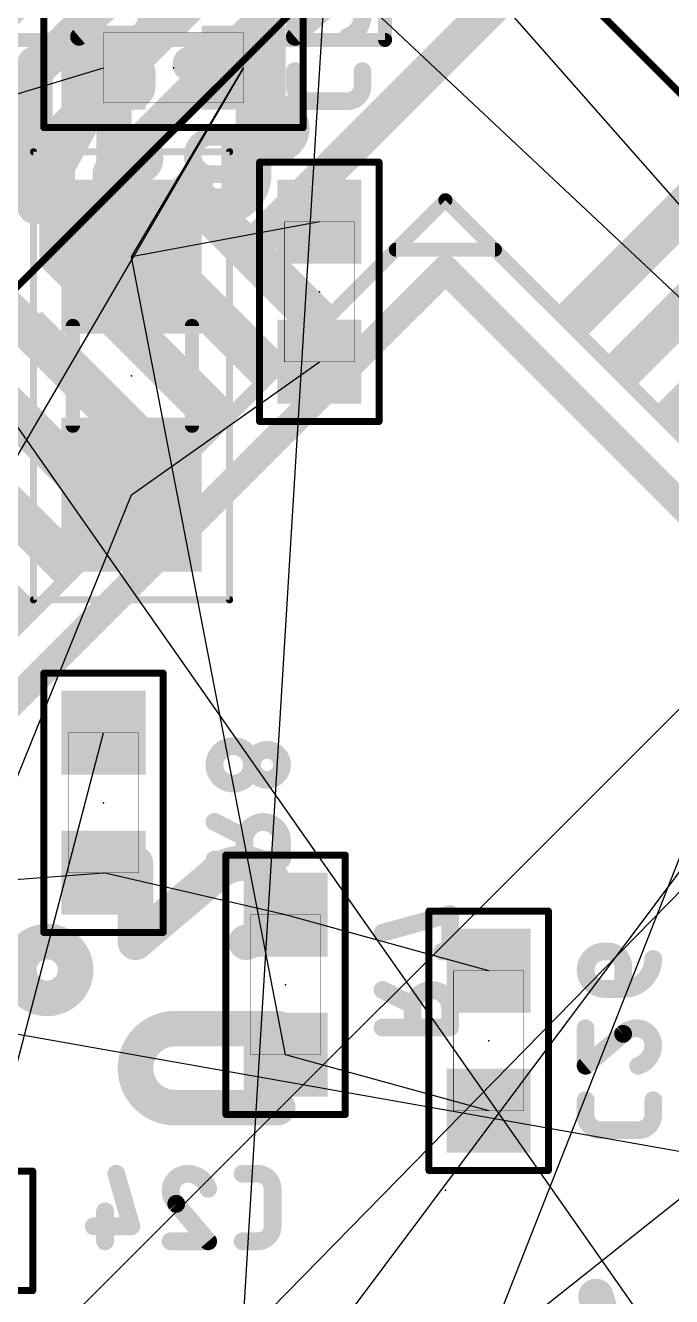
# Model space of a CAD drawing. Extents: x -4.1 to 63.7, y 0.3 to 51.7.
# Drawn here: x 16.09 to 20.71, y 12.07 to 21.15 of the extents above; entities that cross this region are included whole.
import ezdxf

# ---------------------------------------------------------------- set-up
doc = ezdxf.new("R2010")
doc.units = 0
for name, color, linetype in [('1', 12, 'CONTINUOUS'), ('16', 132, 'CONTINUOUS'), ('19', 6, 'CONTINUOUS'), ('21', 253, 'CONTINUOUS'), ('22', 253, 'CONTINUOUS'), ('23', 53, 'CONTINUOUS'), ('24', 53, 'CONTINUOUS'), ('25', 253, 'CONTINUOUS'), ('26', 253, 'CONTINUOUS'), ('40', 132, 'CONTINUOUS'), ('51', 253, 'CONTINUOUS'), ('52', 253, 'CONTINUOUS')]:
    doc.layers.add(name, color=color, linetype=linetype)

# ---------------------------------------------------------------- blocks, each defined once
blk = doc.blocks.new('RECT')
blk.add_solid([(-0.5, -0.5), (0.5, -0.5), (-0.5, 0.5), (0.5, 0.5)])

msp = doc.modelspace()

# ---------------------------------------------------------------- linework, layer by layer
at = {"layer": '1', "const_width": 0.254}
for points in [[(18.343, 23.643), (15.557, 20.857)], [(15.938, 20.6), (18.6, 23.262)], [(16.319, 20.3578), (18.8422, 22.881)], [(19.1, 22.5), (16.7, 20.1)], [(17.6852, 19.5424), (20.0428, 21.9)], [(16.319, 20.3578), (16.319, 19.4944)], [(16.7, 20.1), (16.7, 19.8205)], [(17.3316, 19.1888), (16.7, 19.8205)], [(16.9781, 18.8353), (16.319, 19.4944)], [(16.6245, 18.4817), (15.938, 19.1682)], [(15.557, 18.8421), (16.271, 18.1282)]]:
    msp.add_lwpolyline(points, dxfattribs=at)
at = {"layer": '1', "const_width": 0.127}
for points in [[(16.3825, 20.3578, 1), (16.2555, 20.3578)], [(16.2741, 20.4027, 1), (16.3639, 20.3129)], [(16.7635, 20.1, 1), (16.6365, 20.1)], [(16.6551, 20.1449, 1), (16.7449, 20.0551)], [(16.7449, 19.8654, 1), (16.6551, 19.7756)], [(16.6365, 19.8205, 1), (16.7635, 19.8205)], [(16.3639, 19.5393, 1), (16.2741, 19.4495)], [(17.6403, 19.5873, 1), (17.7301, 19.4975)], [(16.2555, 19.4944, 1), (16.3825, 19.4944)], [(17.2867, 19.1439, 1), (17.3765, 19.2337)], [(16.9332, 18.7904, 1), (17.023, 18.8802)], [(16.5796, 18.4368, 1), (16.6694, 18.5266)], [(16.2261, 18.0833, 1), (16.3159, 18.1731)]]:
    msp.add_lwpolyline(points, format="xyb", dxfattribs=at)
at = {"layer": '19'}
for p, q in [((9.6, 32.554), (25.0928, 14.9462)), ((18.7, 29.2), (17.173, 4.1)), ((16.205, 9.013), (31, 28.8)), ((17.6605, 22.124), (21.9109, 18.1282)), ((17.65, 20.85), (12.22, 11.55)), ((12.565, 19.613), (16.65, 20.85)), ((16.85, 19.5), (17.65, 20.85)), ((18.191, 19.75), (16.85, 19.5)), ((14.935, 9.013), (25.4, 19.7)), ((23.575, 7.53), (15.105, 19.613)), ((17.95, 13.8), (16.85, 19.5)), ((16.85, 17.8), (18.191, 18.75)), ((17.3316, 6.4779), (21.9109, 18.1282)), ((14.719, 12.542), (16.85, 17.8)), ((14.1497, 9.6599), (22.2644, 17.7746)), ((15.719, 12.542), (16.65, 16.1)), ((12.4796, 6.185), (24.3857, 15.6533)), ((12.565, 14.787), (16.65, 15.1)), ((17.95, 14.8), (16.65, 15.1)), ((23.575, 12.61), (11.295, 14.787)), ((19.4, 14.4), (17.95, 14.8)), ((19.4, 13.4), (17.95, 13.8))]:
    msp.add_line(p, q, dxfattribs=at)
at = {"layer": '21', "const_width": 0.2}
for points in [[(12.5148, 12.8333), (19.0909, 19.4094)], [(19.0909, 19.4094), (25.667, 12.8333)]]:
    msp.add_lwpolyline(points, dxfattribs=at)
at = {"layer": '21', "const_width": 0.1}
for points in [[(19.1263, 19.4448, 1), (19.0556, 19.3741)], [(19.1263, 19.3741, 1), (19.0556, 19.4448)]]:
    msp.add_lwpolyline(points, format="xyb", dxfattribs=at)
at = {"layer": '22', "const_width": 0.4064}
msp.add_lwpolyline([(16.248, 14.279, 1), (16.248, 14.533, 1), (16.248, 14.279)], format="xyb", dxfattribs=at)
at = {"layer": '23'}
msp.add_point((19.0909, 12.8333), dxfattribs=at)
at = {"layer": '24'}
for p in [(17.15, 20.85), (18.191, 19.25), (16.85, 18.65), (16.65, 15.6), (17.95, 14.3), (19.4, 13.9)]:
    msp.add_point(p, dxfattribs=at)
at = {"layer": '25', "const_width": 0.25}
msp.add_lwpolyline([(17.8712, 20.2921, 1), (17.8712, 20.5421, 1), (17.8712, 20.2921)], format="xyb", dxfattribs=at)
at = {"layer": '26'}
for points, const_width in [([(16.4755, 21.0717), (16.4755, 21.3398)], 0.127), ([(16.7436, 21.2996), (16.4755, 21.0717)], 0.127), ([(18.0165, 21.0717), (18.0165, 21.3398)], 0.127), ([(18.2846, 21.2996), (18.0165, 21.0717)], 0.127), ([(16.7251, 20.877), (16.1606, 19.861)], 0.254), ([(16.1606, 19.861), (16.1606, 20.877)], 0.254), ([(16.7251, 19.861), (16.7251, 20.877)], 0.254), ([(17.4957, 20.877), (17.2699, 20.877)], 0.254), ([(16.4755, 20.8261), (16.4755, 20.7188)], 0.127), ([(16.9581, 20.7188), (16.9581, 20.8261)], 0.127), ([(18.0165, 20.8261), (18.0165, 20.7188)], 0.127), ([(18.4991, 20.7188), (18.4991, 20.8261)], 0.127), ([(17.7215, 20.0868), (17.7215, 20.6512)], 0.254), ([(16.5827, 20.6116), (16.8509, 20.6116)], 0.127), ([(18.1237, 20.6116), (18.3919, 20.6116)], 0.127), ([(17.5552, 20.3581), (17.4211, 20.3581)], 0.127), ([(17.5552, 19.8755), (17.5552, 20.3581)], 0.127), ([(16.7448, 20.224), (16.7448, 20.09)], 0.127), ([(17.0129, 20.1972), (17.0129, 20.224)], 0.127), ([(16.7448, 20.09), (16.9057, 20.09)], 0.127), ([(17.2871, 19.8755), (17.3943, 20.09)], 0.127), ([(17.4211, 20.09), (17.5552, 20.09)], 0.127), ([(17.2699, 19.861), (17.4957, 19.861)], 0.254), ([(17.4419, 15.4629), (17.6564, 15.3557)], 0.127), ([(17.6564, 15.3289), (17.6564, 15.1948)], 0.127), ([(17.9245, 15.1948), (17.9245, 15.3289)], 0.127), ([(16.878, 14.6033), (16.878, 15.1678)], 0.254), ([(17.4419, 15.1948), (17.9245, 15.1948)], 0.127), ([(17.4424, 15.0831), (16.878, 14.6033)], 0.254), ([(19.1245, 14.8052), (18.6419, 14.6711)], 0.127), ([(19.1245, 14.5371), (19.1245, 14.8052)], 0.127), ([(19.0709, 14.5371), (19.1245, 14.5371)], 0.127), ([(20.2528, 14.5384), (20.226, 14.5384)], 0.127), ([(20.36, 14.2703), (20.36, 14.4312)], 0.127), ([(18.6419, 14.2629), (18.8564, 14.1557)], 0.127), ([(20.226, 14.2703), (20.36, 14.2703)], 0.127), ([(18.8564, 14.1289), (18.8564, 13.9948)], 0.127), ([(19.1245, 13.9948), (19.1245, 14.1289)], 0.127), ([(17.1602, 13.9867), (17.894, 13.9867)], 0.254), ([(18.6419, 13.9948), (19.1245, 13.9948)], 0.127), ([(20.0919, 13.7217), (20.0919, 13.9898)], 0.127), ([(20.36, 13.9496), (20.0919, 13.7217)], 0.127), ([(17.894, 13.4222), (17.1602, 13.4222)], 0.254), ([(20.0919, 13.4761), (20.0919, 13.3688)], 0.127), ([(20.5745, 13.3688), (20.5745, 13.4761)], 0.127), ([(20.1991, 13.2616), (20.4673, 13.2616)], 0.127), ([(16.7415, 12.9501), (16.8487, 12.5747)], 0.127), ([(17.7502, 12.9501), (17.6429, 12.9501)], 0.127), ([(17.8574, 12.5747), (17.8574, 12.8429)], 0.127), ([(16.661, 12.682), (16.661, 12.4675)], 0.127), ([(17.1694, 12.7356), (17.3973, 12.4675)], 0.127), ([(16.8487, 12.5747), (16.5806, 12.5747)], 0.127), ([(17.3973, 12.4675), (17.1292, 12.4675)], 0.127), ([(17.6429, 12.4675), (17.7502, 12.4675)], 0.127), ([(20.1659, 12.073), (20.3917, 11.2828)], 0.254)]:
    msp.add_lwpolyline(points, dxfattribs=dict(at, const_width=const_width))
for points, const_width in [([(16.8509, 21.0717, 0.3252), (16.9581, 21.2191)], 0.127), ([(18.3919, 21.0717, 0.3252), (18.4991, 21.2191)], 0.127), ([(16.4549, 21.0959, 1), (16.4961, 21.0475)], 0.0635), ([(16.4438, 21.0717, 1), (16.5072, 21.0717)], 0.0635), ([(16.8411, 21.1019, 1), (16.8606, 21.0415)], 0.0635), ([(17.9959, 21.0959, 1), (18.0371, 21.0475)], 0.0635), ([(17.9848, 21.0717, 1), (18.0482, 21.0717)], 0.0635), ([(18.3821, 21.1019, 1), (18.4016, 21.0415)], 0.0635), ([(16.2241, 20.877, 1), (16.0971, 20.877)], 0.127), ([(16.7886, 20.877, 1), (16.6616, 20.877)], 0.127), ([(16.7806, 20.8462, 1), (16.6696, 20.9078)], 0.127), ([(17.2699, 20.9405, 1), (17.2699, 20.8135)], 0.127), ([(17.7215, 20.6512, 0.4142), (17.4957, 20.877)], 0.254), ([(17.4957, 20.9405, 1), (17.4957, 20.8135)], 0.127), ([(17.4957, 20.8135, 1), (17.4957, 20.9405)], 0.127), ([(16.5072, 20.8261, 1), (16.4438, 20.8261)], 0.0635), ([(16.9899, 20.8261, 1), (16.9264, 20.8261)], 0.0635), ([(18.0482, 20.8261, 1), (17.9848, 20.8261)], 0.0635), ([(18.5309, 20.8261, 1), (18.4674, 20.8261)], 0.0635), ([(16.4755, 20.7188, 0.4142), (16.5827, 20.6116)], 0.127), ([(16.5072, 20.7188, 1), (16.4438, 20.7188)], 0.0635), ([(16.4438, 20.7188, 1), (16.5072, 20.7188)], 0.0635), ([(16.8509, 20.6116, 0.4142), (16.9581, 20.7188)], 0.127), ([(16.9898, 20.7188, 1), (16.9264, 20.7188)], 0.0635), ([(16.9264, 20.7188, 1), (16.9899, 20.7188)], 0.0635), ([(17.785, 20.6512, 1), (17.658, 20.6512)], 0.127), ([(17.658, 20.6512, 1), (17.785, 20.6512)], 0.127), ([(18.0165, 20.7188, 0.4142), (18.1237, 20.6116)], 0.127), ([(18.0482, 20.7188, 1), (17.9848, 20.7188)], 0.0635), ([(17.9848, 20.7188, 1), (18.0482, 20.7188)], 0.0635), ([(18.3919, 20.6116, 0.4142), (18.4991, 20.7188)], 0.127), ([(18.5308, 20.7188, 1), (18.4674, 20.7188)], 0.0635), ([(18.4674, 20.7188, 1), (18.5309, 20.7188)], 0.0635), ([(16.5827, 20.6433, 1), (16.5827, 20.5798)], 0.0635), ([(16.5827, 20.5798, 1), (16.5827, 20.6433)], 0.0635), ([(16.8509, 20.6433, 1), (16.8509, 20.5798)], 0.0635), ([(16.8509, 20.5798, 1), (16.8509, 20.6433)], 0.0635), ([(18.1237, 20.6433, 1), (18.1237, 20.5798)], 0.0635), ([(18.1237, 20.5798, 1), (18.1237, 20.6433)], 0.0635), ([(18.3919, 20.6433, 1), (18.3919, 20.5798)], 0.0635), ([(18.3919, 20.5798, 1), (18.3919, 20.6433)], 0.0635), ([(17.0129, 20.224, 1), (16.7448, 20.224)], 0.127), ([(17.4211, 20.3581, 1), (17.4211, 20.09)], 0.127), ([(17.4211, 20.3898, 1), (17.4211, 20.3264)], 0.0635), ([(17.4211, 20.3264, 1), (17.4211, 20.3898)], 0.0635), ([(17.5869, 20.3581, 1), (17.5234, 20.3581)], 0.0635), ([(17.5552, 20.3264, 1), (17.5552, 20.3898)], 0.0635), ([(16.7766, 20.224, 1), (16.7131, 20.224)], 0.0635), ([(16.7131, 20.224, 1), (16.7766, 20.224)], 0.0635), ([(16.9057, 20.09, 0.4142), (17.0129, 20.1972)], 0.127), ([(17.0447, 20.224, 1), (16.9812, 20.224)], 0.0635), ([(17.0447, 20.1972, 1), (16.9812, 20.1972)], 0.0635), ([(16.9812, 20.224, 1), (17.0447, 20.224)], 0.0635), ([(16.9812, 20.1972, 1), (17.0447, 20.1972)], 0.0635), ([(17.4957, 19.861, 0.4142), (17.7215, 20.0868)], 0.254), ([(17.785, 20.0868, 1), (17.658, 20.0868)], 0.127), ([(16.7448, 20.1217, 1), (16.7448, 20.0582)], 0.0635), ([(16.7448, 20.09, 0.4142), (16.9593, 19.8755)], 0.127), ([(16.7766, 20.09, 1), (16.7131, 20.09)], 0.0635), ([(16.7131, 20.09, 1), (16.7766, 20.09)], 0.0635), ([(16.9057, 20.1217, 1), (16.9057, 20.0582)], 0.0635), ([(16.9057, 20.0582, 1), (16.9057, 20.1217)], 0.0635), ([(17.4227, 20.0758, 1), (17.3659, 20.1042)], 0.0635), ([(17.4211, 20.1217, 1), (17.4211, 20.0582)], 0.0635), ([(17.4211, 20.0582, 1), (17.4211, 20.1217)], 0.0635), ([(17.5552, 20.0582, 1), (17.5552, 20.1217)], 0.0635), ([(17.658, 20.0868, 1), (17.785, 20.0868)], 0.127), ([(17.2699, 19.9245, 1), (17.2699, 19.7975)], 0.127), ([(17.4957, 19.9245, 1), (17.4957, 19.7975)], 0.127), ([(17.4957, 19.7975, 1), (17.4957, 19.9245)], 0.127), ([(16.1051, 19.8918, 1), (16.2161, 19.8302)], 0.127), ([(16.0971, 19.861, 1), (16.2241, 19.861)], 0.127), ([(16.6616, 19.861, 1), (16.7886, 19.861)], 0.127), ([(16.9593, 19.8438, 1), (16.9593, 19.9073)], 0.0635), ([(17.2587, 19.8897, 1), (17.3155, 19.8613)], 0.0635), ([(17.5234, 19.8755, 1), (17.5869, 19.8755)], 0.0635), ([(17.576, 16.0052, 1), (17.576, 15.7371)], 0.127), ([(17.576, 15.7371, 1), (17.576, 16.0052)], 0.127), ([(17.576, 16.0369, 1), (17.576, 15.9734)], 0.0635), ([(17.576, 15.9734, 1), (17.576, 16.0369)], 0.0635), ([(17.8173, 15.9784, 1), (17.8173, 15.7639)], 0.127), ([(17.8173, 15.7639, 1), (17.8173, 15.9784)], 0.127), ([(17.8173, 16.0101, 1), (17.8173, 15.9466)], 0.0635), ([(17.8173, 15.9466, 1), (17.8173, 16.0101)], 0.0635), ([(17.576, 15.7688, 1), (17.576, 15.7053)], 0.0635), ([(17.576, 15.7053, 1), (17.576, 15.7688)], 0.0635), ([(17.8173, 15.7956, 1), (17.8173, 15.7321)], 0.0635), ([(17.8173, 15.7321, 1), (17.8173, 15.7956)], 0.0635), ([(17.4561, 15.4913, 1), (17.4277, 15.4345)], 0.0635), ([(17.9245, 15.3289, 1), (17.6564, 15.3289)], 0.127), ([(17.6881, 15.3289, 1), (17.6246, 15.3289)], 0.0635), ([(17.6246, 15.3289, 1), (17.6881, 15.3289)], 0.0635), ([(17.6422, 15.3273, 1), (17.6706, 15.3841)], 0.0635), ([(17.9563, 15.3289, 1), (17.8928, 15.3289)], 0.0635), ([(17.8928, 15.3289, 1), (17.9563, 15.3289)], 0.0635), ([(16.9415, 15.1678, 1), (16.8145, 15.1678)], 0.127), ([(17.64, 15.1678, 0.2053), (17.4424, 15.0831)], 0.254), ([(17.4419, 15.2266, 1), (17.4419, 15.1631)], 0.0635), ([(17.894, 14.9138, 0.4142), (17.64, 15.1678)], 0.254), ([(17.64, 15.2313, 1), (17.64, 15.1043)], 0.127), ([(17.64, 15.1043, 1), (17.64, 15.2313)], 0.127), ([(17.9245, 15.1631, 1), (17.9245, 15.2266)], 0.0635), ([(17.3965, 15.1269, 1), (17.4884, 15.0393)], 0.127), ([(17.4836, 15.0347, 1), (17.4013, 15.1315)], 0.127), ([(17.6246, 15.1948, 1), (17.6881, 15.1948)], 0.0635), ([(17.8928, 15.1948, 1), (17.9563, 15.1948)], 0.0635), ([(17.6682, 14.6033, 0.3252), (17.894, 14.9138)], 0.254), ([(17.9575, 14.9138, 1), (17.8305, 14.9138)], 0.127), ([(17.8305, 14.9138, 1), (17.9575, 14.9138)], 0.127), ([(19.1563, 14.8052, 1), (19.0928, 14.8052)], 0.0635), ([(19.133, 14.7746, 1), (19.116, 14.8358)], 0.0635), ([(16.8369, 14.6517, 1), (16.9191, 14.5549)], 0.127), ([(17.6487, 14.6637, 1), (17.6878, 14.5429)], 0.127), ([(18.6334, 14.7017, 1), (18.6504, 14.6405)], 0.0635), ([(16.8145, 14.6033, 1), (16.9415, 14.6033)], 0.127), ([(19.0709, 14.5688, 1), (19.0709, 14.5053)], 0.0635), ([(19.0928, 14.5371, 1), (19.1563, 14.5371)], 0.0635), ([(19.1245, 14.5053, 1), (19.1245, 14.5688)], 0.0635), ([(20.226, 14.5384, 1), (20.226, 14.2703)], 0.127), ([(20.226, 14.5702, 1), (20.226, 14.5067)], 0.0635), ([(20.2528, 14.5702, 1), (20.2528, 14.5067)], 0.0635), ([(20.36, 14.4312, 0.4142), (20.2528, 14.5384)], 0.127), ([(20.226, 14.5067, 1), (20.226, 14.5702)], 0.0635), ([(20.2528, 14.5067, 1), (20.2528, 14.5702)], 0.0635), ([(20.36, 14.2703, 0.4142), (20.5745, 14.4848)], 0.127), ([(20.6062, 14.4848, 1), (20.5428, 14.4848)], 0.0635), ([(20.3918, 14.4312, 1), (20.3283, 14.4312)], 0.0635), ([(20.3283, 14.4312, 1), (20.3918, 14.4312)], 0.0635), ([(18.6561, 14.2913, 1), (18.6277, 14.2345)], 0.0635), ([(19.1245, 14.1289, 1), (18.8564, 14.1289)], 0.127), ([(20.226, 14.302, 1), (20.226, 14.2385)], 0.0635), ([(20.226, 14.2385, 1), (20.226, 14.302)], 0.0635), ([(20.36, 14.302, 1), (20.36, 14.2385)], 0.0635), ([(20.3283, 14.2703, 1), (20.3918, 14.2703)], 0.0635), ([(20.36, 14.2385, 1), (20.36, 14.302)], 0.0635), ([(18.8881, 14.1289, 1), (18.8246, 14.1289)], 0.0635), ([(18.8422, 14.1273, 1), (18.8706, 14.1841)], 0.0635), ([(19.1563, 14.1289, 1), (19.0928, 14.1289)], 0.0635), ([(17.1602, 13.9867, 1), (17.1602, 13.4222)], 0.254), ([(17.1602, 14.0502, 1), (17.1602, 13.9232)], 0.127), ([(17.1602, 13.9232, 1), (17.1602, 14.0502)], 0.127), ([(17.894, 13.9232, 1), (17.894, 14.0502)], 0.127), ([(18.8246, 14.1289, 1), (18.8881, 14.1289)], 0.0635), ([(19.0928, 14.1289, 1), (19.1563, 14.1289)], 0.0635), ([(18.6419, 14.0266, 1), (18.6419, 13.9631)], 0.0635), ([(18.8246, 13.9948, 1), (18.8881, 13.9948)], 0.0635), ([(19.0928, 13.9948, 1), (19.1563, 13.9948)], 0.0635), ([(19.1245, 13.9631, 1), (19.1245, 14.0266)], 0.0635), ([(20.1237, 13.9898, 1), (20.0602, 13.9898)], 0.0635), ([(20.4538, 13.9898, 0.2053), (20.36, 13.9496)], 0.127), ([(20.337, 13.9715, 1), (20.383, 13.9277)], 0.0635), ([(20.3806, 13.9254, 1), (20.3394, 13.9737)], 0.0635), ([(20.5745, 13.8691, 0.4142), (20.4538, 13.9898)], 0.127), ([(20.4538, 14.0215, 1), (20.4538, 13.958)], 0.0635), ([(20.4538, 13.958, 1), (20.4538, 14.0215)], 0.0635), ([(20.4673, 13.7217, 0.3252), (20.5745, 13.8691)], 0.127), ([(20.6062, 13.8691, 1), (20.5428, 13.8691)], 0.0635), ([(20.5428, 13.8691, 1), (20.6062, 13.8691)], 0.0635), ([(20.0713, 13.7459, 1), (20.1125, 13.6975)], 0.0635), ([(20.0602, 13.7217, 1), (20.1237, 13.7217)], 0.0635), ([(20.4575, 13.7519, 1), (20.477, 13.6915)], 0.0635), ([(17.1602, 13.4857, 1), (17.1602, 13.3587)], 0.127), ([(17.1602, 13.3587, 1), (17.1602, 13.4857)], 0.127), ([(17.894, 13.3587, 1), (17.894, 13.4857)], 0.127), ([(20.1237, 13.4761, 1), (20.0602, 13.4761)], 0.0635), ([(20.6062, 13.4761, 1), (20.5428, 13.4761)], 0.0635), ([(20.0919, 13.3688, 0.4142), (20.1991, 13.2616)], 0.127), ([(20.1237, 13.3688, 1), (20.0602, 13.3688)], 0.0635), ([(20.0602, 13.3688, 1), (20.1237, 13.3688)], 0.0635), ([(20.4673, 13.2616, 0.4142), (20.5745, 13.3688)], 0.127), ([(20.6062, 13.3688, 1), (20.5428, 13.3688)], 0.0635), ([(20.5428, 13.3688, 1), (20.6062, 13.3688)], 0.0635), ([(20.1991, 13.2933, 1), (20.1991, 13.2298)], 0.0635), ([(20.1991, 13.2298, 1), (20.1991, 13.2933)], 0.0635), ([(20.4673, 13.2933, 1), (20.4673, 13.2298)], 0.0635), ([(20.4673, 13.2298, 1), (20.4673, 13.2933)], 0.0635), ([(16.772, 12.9588, 1), (16.7109, 12.9414)], 0.0635), ([(17.2499, 12.9501, 0.4142), (17.1292, 12.8294)], 0.127), ([(17.3973, 12.8429, 0.3252), (17.2499, 12.9501)], 0.127), ([(17.2499, 12.9818, 1), (17.2499, 12.9184)], 0.0635), ([(17.2499, 12.9184, 1), (17.2499, 12.9818)], 0.0635), ([(17.6429, 12.9819, 1), (17.6429, 12.9184)], 0.0635), ([(17.8574, 12.8429, 0.4142), (17.7502, 12.9501)], 0.127), ([(17.7502, 12.9818, 1), (17.7502, 12.9183)], 0.0635), ([(17.7502, 12.9184, 1), (17.7502, 12.9819)], 0.0635), ([(17.8892, 12.8429, 1), (17.8257, 12.8429)], 0.0635), ([(17.1292, 12.8294, 0.2053), (17.1694, 12.7356)], 0.127), ([(17.161, 12.8294, 1), (17.0975, 12.8294)], 0.0635), ([(17.0975, 12.8294, 1), (17.161, 12.8294)], 0.0635), ([(17.3671, 12.8331, 1), (17.4275, 12.8526)], 0.0635), ([(17.8257, 12.8429, 1), (17.8892, 12.8429)], 0.0635), ([(16.6928, 12.682, 1), (16.6293, 12.682)], 0.0635), ([(17.1936, 12.7562, 1), (17.1453, 12.715)], 0.0635), ([(17.1475, 12.7126, 1), (17.1913, 12.7586)], 0.0635), ([(16.5806, 12.6065, 1), (16.5806, 12.543)], 0.0635), ([(16.8487, 12.543, 1), (16.8487, 12.6065)], 0.0635), ([(17.7502, 12.4675, 0.4142), (17.8574, 12.5747)], 0.127), ([(17.8892, 12.5747, 1), (17.8257, 12.5747)], 0.0635), ([(16.8182, 12.566, 1), (16.8792, 12.5835)], 0.0635), ([(17.1292, 12.4993, 1), (17.1292, 12.4358)], 0.0635), ([(17.3973, 12.4358, 1), (17.3973, 12.4993)], 0.0635), ([(17.6429, 12.4993, 1), (17.6429, 12.4358)], 0.0635), ([(17.7502, 12.4993, 1), (17.7502, 12.4358)], 0.0635), ([(17.7502, 12.4358, 1), (17.7502, 12.4993)], 0.0635), ([(17.8257, 12.5747, 1), (17.8892, 12.5747)], 0.0635), ([(16.6293, 12.4675, 1), (16.6928, 12.4675)], 0.0635), ([(17.3731, 12.4469, 1), (17.4215, 12.4881)], 0.0635), ([(20.227, 12.0904, 1), (20.1048, 12.0556)], 0.127)]:
    msp.add_lwpolyline(points, format="xyb", dxfattribs=dict(at, const_width=const_width))
at = {"layer": '40'}
for points, const_width in [([(16.2238, 20.4238), (16.2238, 21.2762)], 0.05), ([(18.0762, 21.2762), (18.0762, 20.4238)], 0.05), ([(18.0762, 20.4238), (16.2238, 20.4238)], 0.05), ([(17.55, 20.25), (16.15, 20.25)], 0.0508), ([(16.15, 20.25), (16.15, 17.05)], 0.0508), ([(17.55, 17.05), (17.55, 20.25)], 0.0508), ([(17.7648, 18.3238), (17.7648, 20.1762)], 0.05), ([(17.7648, 20.1762), (18.6172, 20.1762)], 0.05), ([(18.6172, 20.1762), (18.6172, 18.3238)], 0.05), ([(18.6172, 18.3238), (17.7648, 18.3238)], 0.05), ([(16.15, 17.05), (17.55, 17.05)], 0.0508), ([(16.2238, 14.6738), (16.2238, 16.5262)], 0.05), ([(16.2238, 16.5262), (17.0762, 16.5262)], 0.05), ([(17.0762, 16.5262), (17.0762, 14.6738)], 0.05), ([(17.5238, 13.3738), (17.5238, 15.2262)], 0.05), ([(17.5238, 15.2262), (18.3762, 15.2262)], 0.05), ([(18.3762, 15.2262), (18.3762, 13.3738)], 0.05), ([(18.9738, 12.9738), (18.9738, 14.8262)], 0.05), ([(18.9738, 14.8262), (19.8262, 14.8262)], 0.05), ([(19.8262, 14.8262), (19.8262, 12.9738)], 0.05), ([(17.0762, 14.6738), (16.2238, 14.6738)], 0.05), ([(18.3762, 13.3738), (17.5238, 13.3738)], 0.05), ([(14.2928, 12.9682), (16.1452, 12.9682)], 0.05), ([(16.1452, 12.9682), (16.1452, 12.1158)], 0.05), ([(19.8262, 12.9738), (18.9738, 12.9738)], 0.05), ([(16.1452, 12.1158), (14.2928, 12.1158)], 0.05)]:
    msp.add_lwpolyline(points, dxfattribs=dict(at, const_width=const_width))
for points, const_width in [([(16.2238, 20.4363, 1), (16.2238, 20.4113)], 0.025), ([(16.2113, 20.4238, 1), (16.2363, 20.4238)], 0.025), ([(18.0637, 20.4238, 1), (18.0887, 20.4238)], 0.025), ([(18.0762, 20.4113, 1), (18.0762, 20.4363)], 0.025), ([(16.15, 20.2627, 1), (16.15, 20.2373)], 0.0254), ([(16.1627, 20.25, 1), (16.1373, 20.25)], 0.0254), ([(17.5627, 20.25, 1), (17.5373, 20.25)], 0.0254), ([(17.55, 20.2373, 1), (17.55, 20.2627)], 0.0254), ([(17.7773, 20.1762, 1), (17.7523, 20.1762)], 0.025), ([(17.7648, 20.1887, 1), (17.7648, 20.1637)], 0.025), ([(18.6297, 20.1762, 1), (18.6047, 20.1762)], 0.025), ([(18.6172, 20.1637, 1), (18.6172, 20.1887)], 0.025), ([(17.7648, 18.3363, 1), (17.7648, 18.3113)], 0.025), ([(18.6172, 18.3113, 1), (18.6172, 18.3363)], 0.025), ([(17.7523, 18.3238, 1), (17.7773, 18.3238)], 0.025), ([(18.6047, 18.3238, 1), (18.6297, 18.3238)], 0.025), ([(16.15, 17.0627, 1), (16.15, 17.0373)], 0.0254), ([(17.55, 17.0373, 1), (17.55, 17.0627)], 0.0254), ([(16.1373, 17.05, 1), (16.1627, 17.05)], 0.0254), ([(17.5373, 17.05, 1), (17.5627, 17.05)], 0.0254), ([(16.2363, 16.5262, 1), (16.2113, 16.5262)], 0.025), ([(16.2238, 16.5387, 1), (16.2238, 16.5137)], 0.025), ([(17.0887, 16.5262, 1), (17.0637, 16.5262)], 0.025), ([(17.0762, 16.5137, 1), (17.0762, 16.5387)], 0.025), ([(17.5363, 15.2262, 1), (17.5113, 15.2262)], 0.025), ([(17.5238, 15.2387, 1), (17.5238, 15.2137)], 0.025), ([(18.3887, 15.2262, 1), (18.3637, 15.2262)], 0.025), ([(18.3762, 15.2137, 1), (18.3762, 15.2387)], 0.025), ([(18.9863, 14.8262, 1), (18.9613, 14.8262)], 0.025), ([(18.9738, 14.8387, 1), (18.9738, 14.8137)], 0.025), ([(19.8387, 14.8262, 1), (19.8137, 14.8262)], 0.025), ([(19.8262, 14.8137, 1), (19.8262, 14.8387)], 0.025), ([(16.2238, 14.6863, 1), (16.2238, 14.6613)], 0.025), ([(16.2113, 14.6738, 1), (16.2363, 14.6738)], 0.025), ([(17.0637, 14.6738, 1), (17.0887, 14.6738)], 0.025), ([(17.0762, 14.6613, 1), (17.0762, 14.6863)], 0.025), ([(17.5238, 13.3863, 1), (17.5238, 13.3613)], 0.025), ([(17.5113, 13.3738, 1), (17.5363, 13.3738)], 0.025), ([(18.3637, 13.3738, 1), (18.3887, 13.3738)], 0.025), ([(18.3762, 13.3613, 1), (18.3762, 13.3863)], 0.025), ([(16.1577, 12.9682, 1), (16.1327, 12.9682)], 0.025), ([(16.1452, 12.9557, 1), (16.1452, 12.9807)], 0.025), ([(18.9738, 12.9863, 1), (18.9738, 12.9613)], 0.025), ([(18.9613, 12.9738, 1), (18.9863, 12.9738)], 0.025), ([(19.8137, 12.9738, 1), (19.8387, 12.9738)], 0.025), ([(19.8262, 12.9613, 1), (19.8262, 12.9863)], 0.025), ([(16.1327, 12.1158, 1), (16.1577, 12.1158)], 0.025), ([(16.1452, 12.1033, 1), (16.1452, 12.1283)], 0.025)]:
    msp.add_lwpolyline(points, format="xyb", dxfattribs=dict(at, const_width=const_width))
at = {"layer": '51'}
for points, const_width in [([(9.5803, 12.8333), (19.0909, 22.3439)], 0.05), ([(19.0909, 22.3439), (28.6015, 12.8333)], 0.05), ([(12.0199, 12.8333), (19.0909, 19.9044)], 0.1), ([(19.0909, 19.9044), (26.162, 12.8333)], 0.1), ([(18.7374, 19.5509), (19.4445, 19.5509)], 0.1)]:
    msp.add_lwpolyline(points, dxfattribs=dict(at, const_width=const_width))
at = {"layer": '51', "const_width": 0.05}
for points in [[(19.1086, 19.9221, 1), (19.0732, 19.8867)], [(19.1086, 19.8867, 1), (19.0732, 19.9221)], [(18.7374, 19.5759, 1), (18.7374, 19.5259)], [(19.4445, 19.5259, 1), (19.4445, 19.5759)]]:
    msp.add_lwpolyline(points, format="xyb", dxfattribs=at)
at = {"layer": '52'}
for points, const_width in [([(18.6605, 21.049), (18.6605, 24.899)], 0.1), ([(14.2605, 21.049), (18.6605, 21.049)], 0.1), ([(17.65, 21.1), (16.65, 21.1)], 0.0025), ([(16.65, 21.1), (16.65, 20.6)], 0.0025), ([(17.65, 20.6), (17.65, 21.1)], 0.0025), ([(16.65, 20.6), (17.65, 20.6)], 0.0025), ([(18.441, 19.75), (17.941, 19.75)], 0.0025), ([(17.941, 19.75), (17.941, 18.75)], 0.0025), ([(18.441, 18.75), (18.441, 19.75)], 0.0025), ([(16.431, 18.294), (16.431, 19.006)], 0.1016), ([(17.282, 18.294), (17.282, 19.006)], 0.1016), ([(17.941, 18.75), (18.441, 18.75)], 0.0025), ([(16.9, 16.1), (16.4, 16.1)], 0.0025), ([(16.4, 16.1), (16.4, 15.1)], 0.0025), ([(16.9, 15.1), (16.9, 16.1)], 0.0025), ([(16.4, 15.1), (16.9, 15.1)], 0.0025), ([(18.2, 14.8), (17.7, 14.8)], 0.0025), ([(17.7, 14.8), (17.7, 13.8)], 0.0025), ([(18.2, 13.8), (18.2, 14.8)], 0.0025), ([(19.65, 14.4), (19.15, 14.4)], 0.0025), ([(19.15, 14.4), (19.15, 13.4)], 0.0025), ([(19.65, 13.4), (19.65, 14.4)], 0.0025), ([(17.7, 13.8), (18.2, 13.8)], 0.0025), ([(19.15, 13.4), (19.65, 13.4)], 0.0025)]:
    msp.add_lwpolyline(points, dxfattribs=dict(at, const_width=const_width))
for points, const_width in [([(16.65, 21.1006, 1), (16.65, 21.0994)], 0.0013), ([(16.6506, 21.1, 1), (16.6494, 21.1)], 0.0013), ([(17.6506, 21.1, 1), (17.6494, 21.1)], 0.0013), ([(17.65, 21.0994, 1), (17.65, 21.1006)], 0.0013), ([(18.6355, 21.049, 1), (18.6855, 21.049)], 0.05), ([(18.6605, 21.024, 1), (18.6605, 21.074)], 0.05), ([(16.65, 20.6006, 1), (16.65, 20.5994)], 0.0013), ([(16.6494, 20.6, 1), (16.6506, 20.6)], 0.0013), ([(17.6494, 20.6, 1), (17.6506, 20.6)], 0.0013), ([(17.65, 20.5994, 1), (17.65, 20.6006)], 0.0013), ([(17.941, 19.7506, 1), (17.941, 19.7494)], 0.0013), ([(17.9416, 19.75, 1), (17.9404, 19.75)], 0.0013), ([(18.4416, 19.75, 1), (18.4404, 19.75)], 0.0013), ([(18.441, 19.7494, 1), (18.441, 19.7506)], 0.0013), ([(16.4564, 19.006, 1), (16.4056, 19.006)], 0.0508), ([(17.3074, 19.006, 1), (17.2566, 19.006)], 0.0508), ([(17.941, 18.7506, 1), (17.941, 18.7494)], 0.0013), ([(17.9404, 18.75, 1), (17.9416, 18.75)], 0.0013), ([(18.4404, 18.75, 1), (18.4416, 18.75)], 0.0013), ([(18.441, 18.7494, 1), (18.441, 18.7506)], 0.0013), ([(16.4056, 18.294, 1), (16.4564, 18.294)], 0.0508), ([(17.2566, 18.294, 1), (17.3074, 18.294)], 0.0508), ([(16.4, 16.1006, 1), (16.4, 16.0994)], 0.0013), ([(16.4006, 16.1, 1), (16.3994, 16.1)], 0.0013), ([(16.9006, 16.1, 1), (16.8994, 16.1)], 0.0013), ([(16.9, 16.0994, 1), (16.9, 16.1006)], 0.0013), ([(16.4, 15.1006, 1), (16.4, 15.0994)], 0.0013), ([(16.3994, 15.1, 1), (16.4006, 15.1)], 0.0013), ([(16.8994, 15.1, 1), (16.9006, 15.1)], 0.0013), ([(16.9, 15.0994, 1), (16.9, 15.1006)], 0.0013), ([(17.7006, 14.8, 1), (17.6994, 14.8)], 0.0013), ([(17.7, 14.8006, 1), (17.7, 14.7994)], 0.0013), ([(18.2006, 14.8, 1), (18.1994, 14.8)], 0.0013), ([(18.2, 14.7994, 1), (18.2, 14.8006)], 0.0013), ([(19.15, 14.4006, 1), (19.15, 14.3994)], 0.0013), ([(19.1506, 14.4, 1), (19.1494, 14.4)], 0.0013), ([(19.6506, 14.4, 1), (19.6494, 14.4)], 0.0013), ([(19.65, 14.3994, 1), (19.65, 14.4006)], 0.0013), ([(17.7, 13.8006, 1), (17.7, 13.7994)], 0.0013), ([(17.6994, 13.8, 1), (17.7006, 13.8)], 0.0013), ([(18.1994, 13.8, 1), (18.2006, 13.8)], 0.0013), ([(18.2, 13.7994, 1), (18.2, 13.8006)], 0.0013), ([(19.15, 13.4006, 1), (19.15, 13.3994)], 0.0013), ([(19.1494, 13.4, 1), (19.1506, 13.4)], 0.0013), ([(19.6494, 13.4, 1), (19.6506, 13.4)], 0.0013), ([(19.65, 13.3994, 1), (19.65, 13.4006)], 0.0013)]:
    msp.add_lwpolyline(points, format="xyb", dxfattribs=dict(at, const_width=const_width))

# ---------------------------------------------------------------- block references
at = {"layer": '1', "xscale": 1.475, "yscale": 0.3}
for p, rotation in [((17.6852, 19.5424), 315), ((20.4967, 19.5424), 45), ((17.3316, 19.1888), 315), ((20.8502, 19.1888), 45), ((16.9781, 18.8353), 315), ((21.2038, 18.8353), 45), ((16.6245, 18.4817), 315), ((16.271, 18.1282), 315), ((15.9174, 17.7746), 315), ((15.5639, 17.4211), 315)]:
    msp.add_blockref('RECT', p, dxfattribs=dict(at, rotation=rotation))
at = {"layer": '16', "xscale": 0.6, "yscale": 0.6}
for p, rotation in [((16.65, 20.85), 180), ((17.65, 20.85), 180), ((18.191, 19.75), 90), ((18.191, 18.75), 90), ((16.65, 16.1), 270), ((16.65, 15.1), 270), ((17.95, 14.8), 270), ((19.4, 14.4), 270), ((17.95, 13.8), 270), ((19.4, 13.4), 270)]:
    msp.add_blockref('RECT', p, dxfattribs=dict(at, rotation=rotation))
at = {"layer": '16', "xscale": 1.1, "rotation": 90}
for p in [(16.85, 19.5), (16.85, 17.8)]:
    msp.add_blockref('RECT', p, dxfattribs=at)
at = {"layer": '52', "xscale": 0.2, "yscale": 0.5}
msp.add_blockref('RECT', (16.75, 20.85), dxfattribs=at)
at = {"layer": '52'}
for p, xscale, yscale, rotation in [((17.55, 20.85), 0.2, 0.5, 180), ((18.191, 19.65), 0.2, 0.5, 270), ((16.8551, 19.2303), 0.5001, 0.95, 90), ((18.191, 18.85), 0.2, 0.5, 90), ((16.8551, 18.0618), 0.5001, 0.95, 90), ((16.65, 16), 0.2, 0.5, 270), ((16.65, 15.2), 0.2, 0.5, 90), ((17.95, 14.7), 0.2, 0.5, 270), ((19.4, 14.3), 0.2, 0.5, 270), ((17.95, 13.9), 0.2, 0.5, 90), ((19.4, 13.5), 0.2, 0.5, 90)]:
    msp.add_blockref('RECT', p, dxfattribs=dict(at, xscale=xscale, yscale=yscale, rotation=rotation))

doc.saveas('drawing.dxf')
